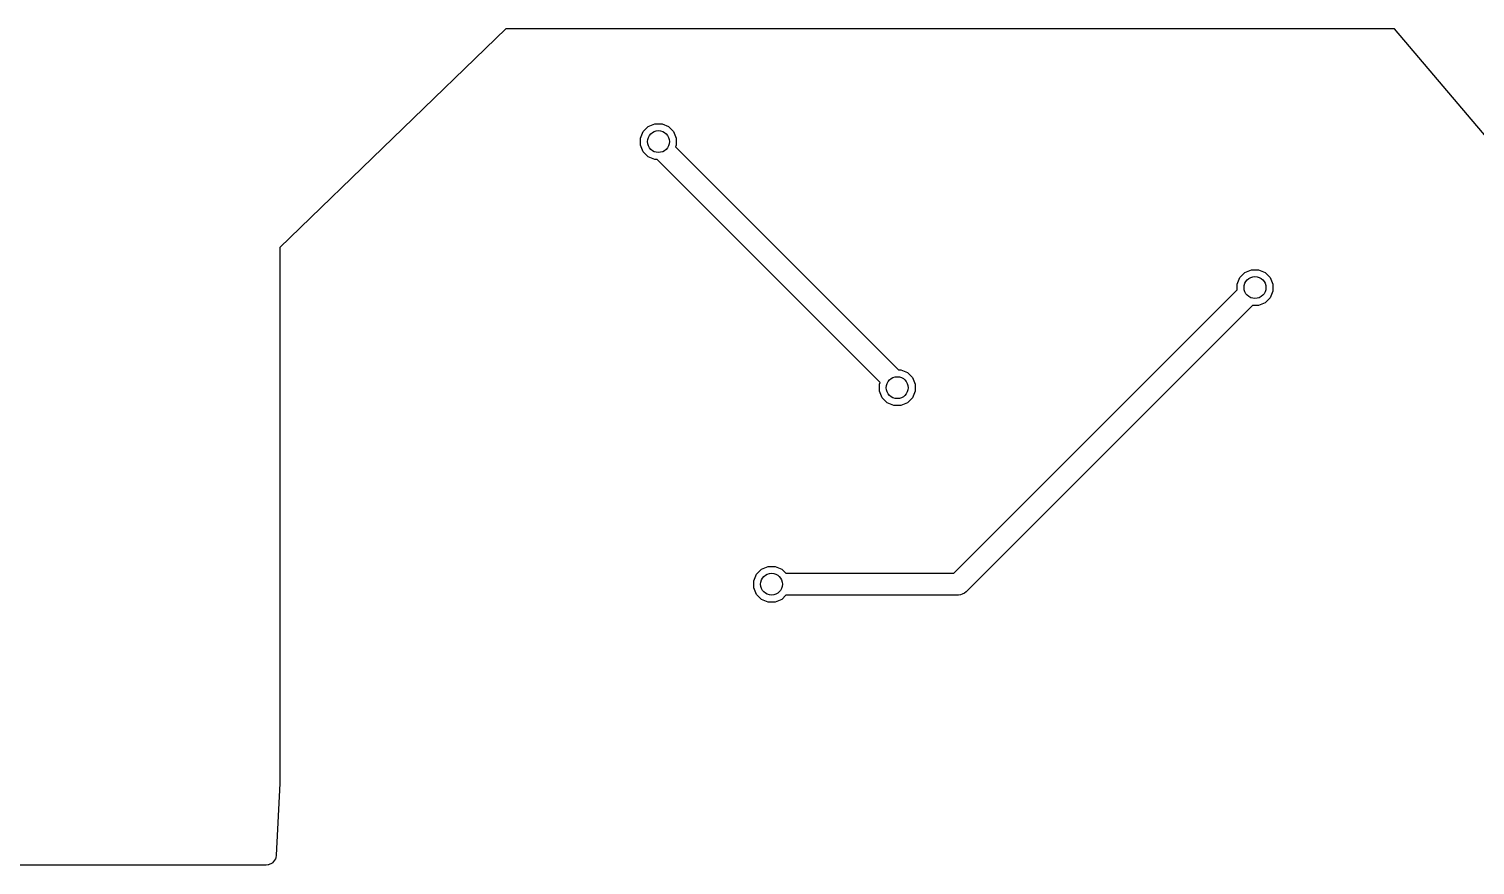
# Model space of a CAD drawing. Header units: inches. Extents: x 0.01 to 5.35, y 0.01 to 3.37.
# Drawn here: x 0.417 to 1.198, y 0.012 to 0.464 of the extents above; entities that cross this region are included whole.
import ezdxf

# ---------------------------------------------------------------- set-up
doc = ezdxf.new("R2010")
doc.units = ezdxf.units.IN
doc.header["$MEASUREMENT"] = 0
doc.layers.add('BLACK', color=250, linetype='CONTINUOUS')

msp = doc.modelspace()

# ---------------------------------------------------------------- linework, layer by layer
at = {"layer": 'BLACK', "linetype": 'CONTINUOUS'}
for p, q in [((0.67465, 0.46362), (0.5526, 0.34551)), ((1.15496, 0.46362), (0.67465, 0.46362)), ((1.27005, 0.3279), (1.15496, 0.46362)), ((0.74753, 0.40466), (0.749, 0.40821)), ((0.749, 0.40821), (0.75171, 0.41092)), ((0.75171, 0.41092), (0.75526, 0.41239)), ((0.75526, 0.41239), (0.7591, 0.41239)), ((0.7591, 0.41239), (0.76265, 0.41092)), ((0.76265, 0.41092), (0.76537, 0.40821)), ((0.76537, 0.40821), (0.76684, 0.40466)), ((0.74753, 0.40082), (0.74753, 0.40466)), ((0.749, 0.39727), (0.74753, 0.40082)), ((0.76684, 0.40082), (0.76644, 0.39986)), ((0.76644, 0.39986), (0.88688, 0.27943)), ((0.76684, 0.40466), (0.76684, 0.40082)), ((0.75171, 0.39455), (0.749, 0.39727)), ((0.75526, 0.39308), (0.75171, 0.39455)), ((0.75652, 0.39308), (0.75526, 0.39308)), ((0.87695, 0.27265), (0.75652, 0.39308)), ((0.5526, 0.34551), (0.5526, 0.05632)), ((1.06989, 0.32578), (1.07136, 0.32933)), ((1.07136, 0.32933), (1.07408, 0.33204)), ((1.07408, 0.33204), (1.07762, 0.33351)), ((1.07762, 0.33351), (1.08146, 0.33351)), ((1.08146, 0.33351), (1.08501, 0.33204)), ((1.08501, 0.33204), (1.08773, 0.32933)), ((1.08773, 0.32933), (1.0892, 0.32578)), ((0.91681, 0.16948), (1.06989, 0.32256)), ((1.06989, 0.32256), (1.06989, 0.32578)), ((1.0892, 0.32194), (1.08773, 0.31839)), ((1.0892, 0.32578), (1.0892, 0.32194)), ((1.07824, 0.3142), (0.92343, 0.1594)), ((1.08146, 0.3142), (1.07824, 0.3142)), ((1.08501, 0.31567), (1.08146, 0.3142)), ((1.08773, 0.31839), (1.08501, 0.31567)), ((0.88688, 0.27943), (0.88813, 0.27943)), ((0.88813, 0.27943), (0.89168, 0.27796)), ((0.89168, 0.27796), (0.89439, 0.27524)), ((0.89439, 0.27524), (0.89586, 0.27169)), ((0.87656, 0.27169), (0.87695, 0.27265)), ((0.87656, 0.26785), (0.87656, 0.27169)), ((0.87803, 0.26431), (0.87656, 0.26785)), ((0.89586, 0.26785), (0.89439, 0.26431)), ((0.89586, 0.27169), (0.89586, 0.26785)), ((0.88074, 0.26159), (0.87803, 0.26431)), ((0.88429, 0.26012), (0.88074, 0.26159)), ((0.88813, 0.26012), (0.88429, 0.26012)), ((0.89168, 0.26159), (0.88813, 0.26012)), ((0.89439, 0.26431), (0.89168, 0.26159)), ((0.81283, 0.17176), (0.81638, 0.17323)), ((0.81638, 0.17323), (0.82022, 0.17323)), ((0.82022, 0.17323), (0.82377, 0.17176)), ((0.80864, 0.16549), (0.81011, 0.16904)), ((0.80864, 0.16165), (0.80864, 0.16549)), ((0.81011, 0.16904), (0.81283, 0.17176)), ((0.82377, 0.17176), (0.82604, 0.16948)), ((0.82604, 0.16948), (0.91681, 0.16948)), ((0.81011, 0.1581), (0.80864, 0.16165)), ((0.81283, 0.15539), (0.81011, 0.1581)), ((0.82604, 0.15767), (0.82377, 0.15539)), ((0.91926, 0.15767), (0.82604, 0.15767)), ((0.92041, 0.15778), (0.91926, 0.15767)), ((0.92129, 0.15815), (0.92041, 0.15778)), ((0.92254, 0.15866), (0.92129, 0.15815)), ((0.92343, 0.1594), (0.92254, 0.15866)), ((0.81638, 0.15392), (0.81283, 0.15539)), ((0.82022, 0.15392), (0.81638, 0.15392)), ((0.82377, 0.15539), (0.82022, 0.15392)), ((0.55259, 0.05596), (0.55065, 0.01717)), ((0.5526, 0.0562), (0.55259, 0.05608)), ((0.55259, 0.05608), (0.55259, 0.05608)), ((0.55259, 0.05608), (0.55259, 0.05596)), ((0.5526, 0.05632), (0.5526, 0.0562)), ((0.55038, 0.01581), (0.55018, 0.01522)), ((0.55065, 0.01717), (0.55038, 0.01581)), ((0.54528, 0.01183), (0.01741, 0.01183)), ((0.54619, 0.01192), (0.54528, 0.01183)), ((0.54638, 0.01195), (0.54619, 0.01192)), ((0.54847, 0.0129), (0.54638, 0.01195)), ((0.54858, 0.01299), (0.54847, 0.0129)), ((0.55018, 0.01522), (0.54858, 0.01299))]:
    msp.add_line(p, q, dxfattribs=at)
at = {"layer": 'BLACK'}
for centre in [(0.75718, 0.40274), (1.07954, 0.32386), (0.88621, 0.26977), (0.8183, 0.16357)]:
    msp.add_circle(centre, 0.00591, dxfattribs=at)
at = {"layer": 'WHITE'}
for centre in [(0.75718, 0.40274), (1.07954, 0.32386), (0.88621, 0.26977), (0.8183, 0.16357)]:
    msp.add_circle(centre, 0.00591, dxfattribs=at)

doc.saveas('drawing.dxf')
